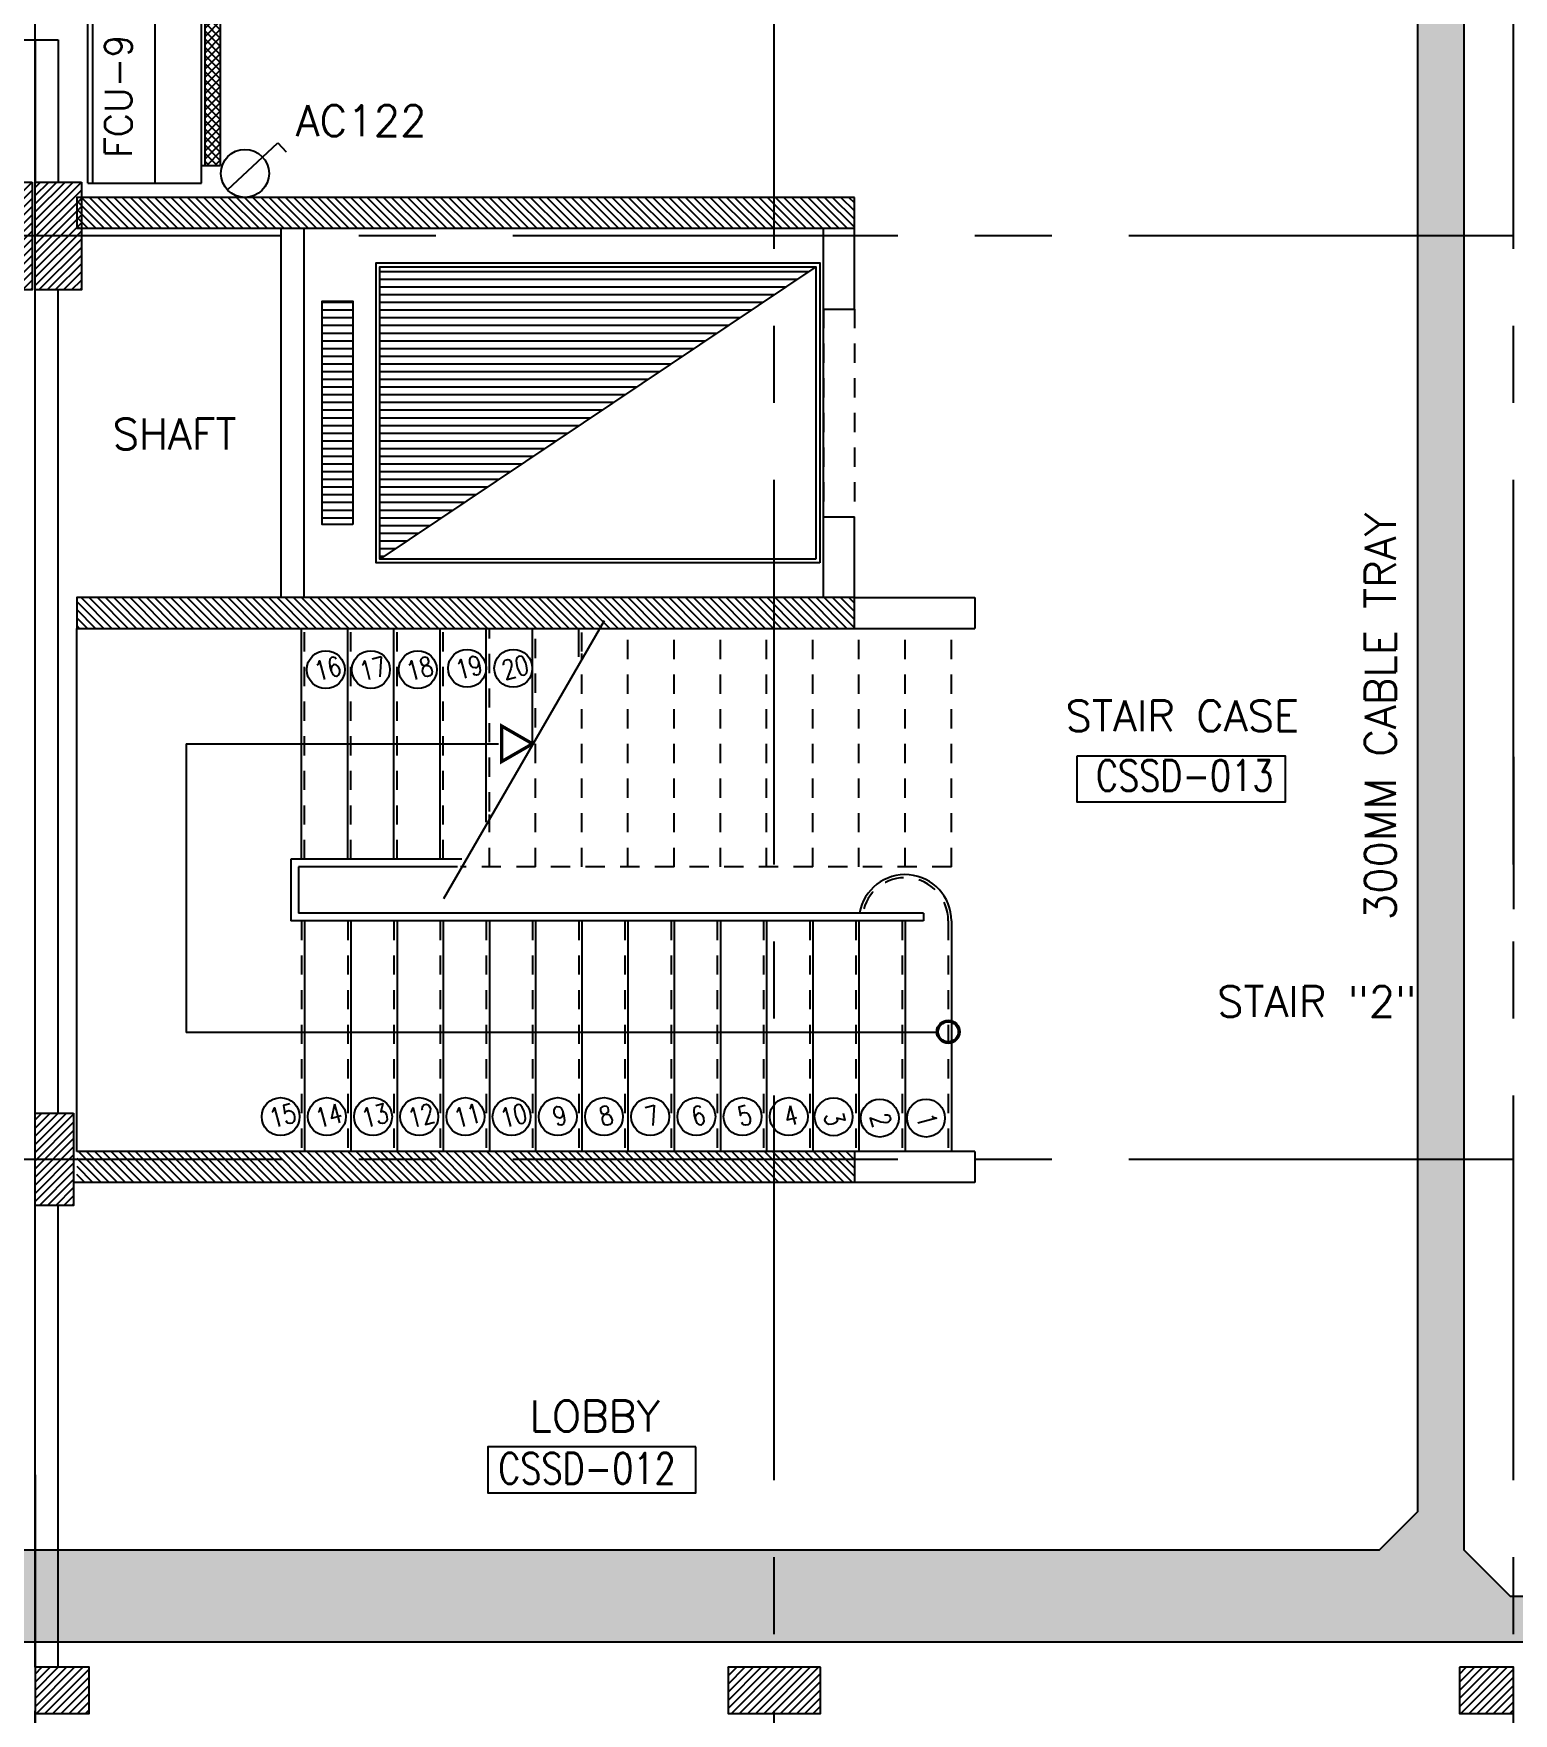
# Model space of a CAD drawing. Extents: x 417866.9 to 417960.2, y 43448 to 43538.2.
# Drawn here: x 417905.91 to 417915.52, y 43494.49 to 43505.41 of the extents above; entities that cross this region are included whole.
import ezdxf
from ezdxf.enums import TextEntityAlignment as Align

# ---------------------------------------------------------------- set-up
doc = ezdxf.new("R2010")
doc.units = 0
doc.header["$MEASUREMENT"] = 0
doc.linetypes.add('CENTERX2', pattern=[4, 2.5, -0.5, 0.5, -0.5])
doc.linetypes.add('HIDDEN2', pattern=[0.1875, 0.125, -0.0625])
doc.layers.get('0').update_dxf_attribs({"color": 11, "linetype": 'CONTINUOUS'})
for name, color, linetype in [('AXES', 11, 'CENTERX2'), ('COL', 11, 'CONTINUOUS'), ('DIM', 11, 'CONTINUOUS'), ('E-SOCKETS', 4, 'CONTINUOUS'), ('E-TRAY', 2, 'CONTINUOUS'), ('EJ', 11, 'CONTINUOUS'), ('FCU', 7, 'CONTINUOUS'), ('HAT', 11, 'CONTINUOUS'), ('HIDDEN', 11, 'HIDDEN2'), ('LIFTS', 11, 'CONTINUOUS'), ('RM-BOX', 11, 'CONTINUOUS'), ('RM-NAME', 11, 'CONTINUOUS'), ('RM-NO', 11, 'CONTINUOUS'), ('SCD', 2, 'CONTINUOUS'), ('STR', 11, 'CONTINUOUS'), ('WALL', 11, 'CONTINUOUS')]:
    doc.layers.add(name, color=color, linetype=linetype)
doc.styles.add('ROMANS', font='ROMANS.shx', dxfattribs={"width": 0.6})

# ---------------------------------------------------------------- blocks, each defined once
blk = doc.blocks.new('C11')
at = {"layer": 'HAT'}
h = blk.add_hatch(dxfattribs=at)
h.set_pattern_fill('ANSI31', color=256, scale=300, style=0)
h.set_pattern_definition([(45, (-383765.23, -62181), (-26.5165043, 26.5165043), [])])
h.paths.add_polyline_path([(-20, 350), (-20, 700), (-320, 700), (-320, 350)])
h.paths.add_polyline_path([(-320, 0), (-20, 0), (-20, 350), (-320, 350)])
h = blk.add_hatch(dxfattribs=at)
h.set_pattern_fill('ANSI31', color=256, scale=300, style=0)
h.set_pattern_definition([(45, (-383445.23, -62181), (-26.5165043, 26.5165043), [])])
h.paths.add_polyline_path([(300, 350), (300, 700), (0, 700), (0, 350)])
h.paths.add_polyline_path([(0, 0), (300, 0), (300, 350), (0, 350)])
at = {"layer": 'COL'}
for points in [[(-20, 700), (-20, 0), (-320, 0), (-320, 700)], [(300, 700), (300, 0), (0, 0), (0, 700)]]:
    blk.add_lwpolyline(points, close=True, dxfattribs=at)
blk = doc.blocks.new('*X134')
at = {"color": 0}
for p, q in [((61359, 45555), (61555, 45751)), ((61359, 45608), (61502, 45751)), ((61359, 45661), (61449, 45751)), ((61359, 45714), (61396, 45751)), ((61408, 45551), (61608, 45751)), ((61461, 45551), (61661, 45751)), ((61514, 45551), (61714, 45751)), ((61567, 45551), (61767, 45751)), ((61620, 45551), (61820, 45751)), ((61673, 45551), (61873, 45751)), ((61726, 45551), (61926, 45751)), ((61779, 45551), (61979, 45751)), ((61832, 45551), (62032, 45751)), ((61885, 45551), (62085, 45751)), ((61938, 45551), (62138, 45751)), ((61991, 45551), (62191, 45751)), ((62044, 45551), (62244, 45751)), ((62097, 45551), (62297, 45751)), ((62150, 45551), (62350, 45751)), ((62203, 45551), (62403, 45751)), ((62256, 45551), (62456, 45751)), ((62309, 45551), (62509, 45751)), ((62362, 45551), (62562, 45751)), ((62415, 45551), (62615, 45751)), ((62469, 45551), (62669, 45751)), ((62522, 45551), (62722, 45751)), ((62575, 45551), (62775, 45751)), ((62628, 45551), (62828, 45751)), ((62681, 45551), (62881, 45751)), ((62734, 45551), (62934, 45751)), ((62787, 45551), (62987, 45751)), ((62840, 45551), (63040, 45751)), ((62893, 45551), (63093, 45751)), ((62946, 45551), (63146, 45751)), ((62999, 45551), (63199, 45751)), ((63052, 45551), (63252, 45751)), ((63105, 45551), (63305, 45751)), ((63158, 45551), (63358, 45751)), ((63211, 45551), (63411, 45751)), ((63264, 45551), (63464, 45751)), ((63317, 45551), (63517, 45751)), ((63370, 45551), (63570, 45751)), ((63423, 45551), (63623, 45751)), ((63476, 45551), (63676, 45751)), ((63529, 45551), (63729, 45751)), ((63582, 45551), (63782, 45751)), ((63635, 45551), (63835, 45751)), ((63688, 45551), (63888, 45751)), ((63741, 45551), (63941, 45751)), ((63794, 45551), (63994, 45751)), ((63847, 45551), (64047, 45751)), ((63900, 45551), (64100, 45751)), ((63953, 45551), (64153, 45751)), ((64006, 45551), (64206, 45751)), ((64060, 45551), (64260, 45751)), ((64113, 45551), (64313, 45751)), ((64166, 45551), (64366, 45751)), ((64219, 45551), (64419, 45751)), ((64272, 45551), (64472, 45751)), ((64325, 45551), (64525, 45751)), ((64378, 45551), (64578, 45751)), ((64431, 45551), (64631, 45751)), ((64484, 45551), (64684, 45751)), ((64537, 45551), (64737, 45751)), ((64590, 45551), (64790, 45751)), ((64643, 45551), (64843, 45751)), ((64696, 45551), (64896, 45751)), ((64749, 45551), (64949, 45751)), ((64802, 45551), (65002, 45751)), ((64855, 45551), (65055, 45751)), ((64908, 45551), (65108, 45751)), ((64961, 45551), (65161, 45751)), ((65014, 45551), (65214, 45751)), ((65067, 45551), (65267, 45751)), ((65120, 45551), (65320, 45751)), ((65173, 45551), (65373, 45751)), ((65226, 45551), (65426, 45751)), ((65279, 45551), (65479, 45751)), ((65332, 45551), (65532, 45751)), ((65385, 45551), (65585, 45751)), ((65438, 45551), (65638, 45751)), ((65491, 45551), (65691, 45751)), ((65544, 45551), (65744, 45751)), ((65597, 45551), (65797, 45751)), ((65651, 45551), (65851, 45751)), ((65704, 45551), (65904, 45751)), ((65757, 45551), (65957, 45751)), ((65810, 45551), (66010, 45751)), ((65863, 45551), (66063, 45751)), ((65916, 45551), (66116, 45751)), ((65969, 45551), (66169, 45751)), ((66022, 45551), (66222, 45751)), ((66075, 45551), (66275, 45751)), ((66128, 45551), (66328, 45751)), ((66181, 45551), (66381, 45751)), ((66234, 45551), (66409, 45726)), ((66287, 45551), (66409, 45673)), ((66340, 45551), (66409, 45620)), ((66393, 45551), (66409, 45567))]:
    blk.add_line(p, q, dxfattribs=at)
blk = doc.blocks.new('*X133')
at = {"color": 0}
for p, q in [((61359, 48207), (61553, 48401)), ((61359, 48260), (61500, 48401)), ((61359, 48313), (61447, 48401)), ((61359, 48366), (61394, 48401)), ((61406, 48201), (61606, 48401)), ((61459, 48201), (61659, 48401)), ((61512, 48201), (61712, 48401)), ((61565, 48201), (61765, 48401)), ((61618, 48201), (61818, 48401)), ((61671, 48201), (61871, 48401)), ((61724, 48201), (61924, 48401)), ((61777, 48201), (61977, 48401)), ((61830, 48201), (62030, 48401)), ((61884, 48201), (62084, 48401)), ((61937, 48201), (62137, 48401)), ((61990, 48201), (62190, 48401)), ((62043, 48201), (62243, 48401)), ((62096, 48201), (62296, 48401)), ((62149, 48201), (62349, 48401)), ((62202, 48201), (62402, 48401)), ((62255, 48201), (62455, 48401)), ((62308, 48201), (62508, 48401)), ((62361, 48201), (62561, 48401)), ((62414, 48201), (62614, 48401)), ((62467, 48201), (62667, 48401)), ((62520, 48201), (62720, 48401)), ((62573, 48201), (62773, 48401)), ((62626, 48201), (62826, 48401)), ((62679, 48201), (62879, 48401)), ((62732, 48201), (62932, 48401)), ((62785, 48201), (62985, 48401)), ((62838, 48201), (63038, 48401)), ((62891, 48201), (63091, 48401)), ((62944, 48201), (63144, 48401)), ((62997, 48201), (63197, 48401)), ((63050, 48201), (63250, 48401)), ((63103, 48201), (63303, 48401)), ((63156, 48201), (63356, 48401)), ((63209, 48201), (63409, 48401)), ((63262, 48201), (63462, 48401)), ((63315, 48201), (63515, 48401)), ((63368, 48201), (63568, 48401)), ((63421, 48201), (63621, 48401)), ((63475, 48201), (63675, 48401)), ((63528, 48201), (63728, 48401)), ((63581, 48201), (63781, 48401)), ((63634, 48201), (63834, 48401)), ((63687, 48201), (63887, 48401)), ((63740, 48201), (63940, 48401)), ((63793, 48201), (63993, 48401)), ((63846, 48201), (64046, 48401)), ((63899, 48201), (64099, 48401)), ((63952, 48201), (64152, 48401)), ((64005, 48201), (64205, 48401)), ((64058, 48201), (64258, 48401)), ((64111, 48201), (64311, 48401)), ((64164, 48201), (64364, 48401)), ((64217, 48201), (64417, 48401)), ((64270, 48201), (64470, 48401)), ((64323, 48201), (64523, 48401)), ((64376, 48201), (64576, 48401)), ((64429, 48201), (64629, 48401)), ((64482, 48201), (64682, 48401)), ((64535, 48201), (64735, 48401)), ((64588, 48201), (64788, 48401)), ((64641, 48201), (64841, 48401)), ((64694, 48201), (64894, 48401)), ((64747, 48201), (64947, 48401)), ((64800, 48201), (65000, 48401)), ((64853, 48201), (65053, 48401)), ((64906, 48201), (65106, 48401)), ((64959, 48201), (65159, 48401)), ((65012, 48201), (65212, 48401)), ((65065, 48201), (65265, 48401)), ((65119, 48201), (65319, 48401)), ((65172, 48201), (65372, 48401)), ((65225, 48201), (65425, 48401)), ((65278, 48201), (65478, 48401)), ((65331, 48201), (65531, 48401)), ((65384, 48201), (65584, 48401)), ((65437, 48201), (65637, 48401)), ((65490, 48201), (65690, 48401)), ((65543, 48201), (65743, 48401)), ((65596, 48201), (65796, 48401)), ((65649, 48201), (65849, 48401)), ((65702, 48201), (65902, 48401)), ((65755, 48201), (65955, 48401)), ((65808, 48201), (66008, 48401)), ((65861, 48201), (66061, 48401)), ((65914, 48201), (66114, 48401)), ((65967, 48201), (66167, 48401)), ((66020, 48201), (66220, 48401)), ((66073, 48201), (66273, 48401)), ((66126, 48201), (66326, 48401)), ((66179, 48201), (66379, 48401)), ((66232, 48201), (66409, 48378)), ((66285, 48201), (66409, 48325)), ((66338, 48201), (66409, 48272)), ((66391, 48201), (66409, 48219))]:
    blk.add_line(p, q, dxfattribs=at)
blk = doc.blocks.new('*X222')
at = {"color": 0}
for p, q in [((-750, 2538), (-672, 2616)), ((-750, 2591), (-725, 2616)), ((-660, 2516), (-750, 2606)), ((-713, 2516), (-750, 2553)), ((-719, 2516), (-619, 2616)), ((-607, 2516), (-707, 2616)), ((-666, 2516), (-566, 2616)), ((-554, 2516), (-654, 2616)), ((-613, 2516), (-513, 2616)), ((-501, 2516), (-601, 2616)), ((-560, 2516), (-460, 2616)), ((-448, 2516), (-548, 2616)), ((-507, 2516), (-407, 2616)), ((-394, 2516), (-494, 2616)), ((-454, 2516), (-354, 2616)), ((-341, 2516), (-441, 2616)), ((-401, 2516), (-301, 2616)), ((-288, 2516), (-388, 2616)), ((-348, 2516), (-248, 2616)), ((-235, 2516), (-335, 2616)), ((-295, 2516), (-195, 2616)), ((-182, 2516), (-282, 2616)), ((-242, 2516), (-142, 2616)), ((-129, 2516), (-229, 2616)), ((-189, 2516), (-89, 2616)), ((-76, 2516), (-176, 2616)), ((-136, 2516), (-36, 2616)), ((-23, 2516), (-123, 2616)), ((-83, 2516), (17, 2616)), ((30, 2516), (-70, 2616)), ((-30, 2516), (70, 2616)), ((83, 2516), (-17, 2616)), ((23, 2516), (123, 2616)), ((136, 2516), (36, 2616)), ((76, 2516), (176, 2616)), ((189, 2516), (89, 2616)), ((129, 2516), (215, 2601)), ((215, 2543), (142, 2616)), ((182, 2516), (215, 2548)), ((215, 2596), (195, 2616))]:
    blk.add_line(p, q, dxfattribs=at)
blk = doc.blocks.new('WAP16')
at = {"color": 6}
for p, q in [((-597, 0), (-597, -737)), ((-597, 0), (597, 0)), ((597, 0), (597, -737)), ((-597, -437), (597, -437)), ((-597, -737), (597, -737))]:
    blk.add_line(p, q, dxfattribs=at)
at = {"color": 2}
for p, q in [((-597, -32), (597, -32)), ((597, -437), (835, -437)), ((835, -437), (835, -737)), ((-482, -737), (-482, -862)), ((-482, -762), (482, -762)), ((482, -737), (482, -862)), ((597, -737), (835, -737)), ((-482, -862), (482, -862))]:
    blk.add_line(p, q, dxfattribs=at)
at = {"color": 7}
blk.add_line((597, -562), (670, -562), dxfattribs=at)
at = {"color": 2}
blk.add_blockref('*X222', (268, -3378), dxfattribs=at)

msp = doc.modelspace()

# ---------------------------------------------------------------- hatches: boundary and pattern name
at = {"layer": 'HAT'}
h = msp.add_hatch(dxfattribs=at)
h.set_pattern_fill('ANGLE', color=256, style=0)
h.set_pattern_definition([(0, (0, 0), (0, 0.275), [0.2, -0.075]), (90, (0, 0), (-0.275, 2e-17), [0.2, -0.075])])
h.paths.add_polyline_path([(417922.3278, 43507.1193), (417915.3957, 43507.1193), (417915.1957, 43506.9193), (417915.1957, 43495.5569), (417915.4957, 43495.2569), (417920.9414, 43495.2569), (417920.9414, 43494.9569), (417905.0201, 43494.9569), (417904.7716, 43494.7083), (417904.7716, 43493.9249), (417904.1716, 43493.3249), (417898.5287, 43493.3249), (417898.5287, 43493.9249), (417903.923, 43493.9249), (417904.1716, 43494.1734), (417904.1716, 43494.9569), (417904.7716, 43495.5569), (417914.6471, 43495.5569), (417914.8957, 43495.8054), (417914.8957, 43507.0436), (417915.2714, 43507.4193), (417922.3278, 43507.4193)])
h = msp.add_hatch(dxfattribs=at)
h.set_pattern_fill('ANSI31', color=256, scale=0.3, style=0)
h.set_pattern_definition([(45, (417522.421385, 43455.963322), (-0.0265165043, 0.0265165043), [])])
h.paths.add_polyline_path([(417906.1666, 43498.3943), (417905.9166, 43498.3943), (417905.9166, 43498.0943), (417906.1666, 43498.0943)])
h.paths.add_polyline_path([(417906.1666, 43498.0943), (417905.9166, 43498.0943), (417905.9166, 43497.7943), (417906.1666, 43497.7943)])
h = msp.add_hatch(dxfattribs=at)
h.set_pattern_fill('ANSI31', color=256, scale=0.3, style=0)
h.set_pattern_definition([(135, (418670.847433, 43455.963322), (0.0265165043, 0.0265165043), [])])
h.paths.add_polyline_path([(417910.9866, 43498.1443), (417911.2366, 43498.1443), (417911.2366, 43498.0943), (417910.9866, 43498.0943)])
h.paths.add_polyline_path([(417910.9866, 43498.0943), (417911.2366, 43498.0943), (417911.2366, 43497.9443), (417910.9866, 43497.9443)])
h.paths.add_polyline_path([(417909.7866, 43498.0943), (417910.9866, 43498.0943), (417910.9866, 43497.9443), (417909.7866, 43497.9443)])
h.paths.add_polyline_path([(417909.7866, 43498.1443), (417910.9866, 43498.1443), (417910.9866, 43498.0943), (417909.7866, 43498.0943)])
h.paths.add_polyline_path([(417908.5866, 43498.0943), (417909.7866, 43498.0943), (417909.7866, 43497.9443), (417908.5866, 43497.9443)])
h.paths.add_polyline_path([(417908.5866, 43498.1443), (417909.7866, 43498.1443), (417909.7866, 43498.0943), (417908.5866, 43498.0943)])
h.paths.add_polyline_path([(417907.3866, 43498.0943), (417908.5866, 43498.0943), (417908.5866, 43497.9443), (417907.3866, 43497.9443)])
h.paths.add_polyline_path([(417907.3866, 43498.1443), (417908.5866, 43498.1443), (417908.5866, 43498.0943), (417907.3866, 43498.0943)])
h.paths.add_polyline_path([(417906.1866, 43498.1443), (417907.3866, 43498.1443), (417907.3866, 43498.0943), (417906.1866, 43498.0943)])
h.paths.add_polyline_path([(417906.1866, 43498.0943), (417907.3866, 43498.0943), (417907.3866, 43497.9443), (417906.1866, 43497.9443)])
h = msp.add_hatch(dxfattribs=at)
h.set_pattern_fill('ANSI31', color=256, scale=0.3, style=0)
h.set_pattern_definition([(45, (417522.521385, 43455.963322), (-0.0265165043, 0.0265165043), [])])
h.paths.add_polyline_path([(417905.9166, 43494.4943), (417906.2666, 43494.4943), (417906.2666, 43494.7943), (417905.9166, 43494.7943)])
h = msp.add_hatch(dxfattribs=at)
h.set_pattern_fill('ANSI31', color=256, scale=0.3, style=0)
h.set_pattern_definition([(45, (417552.171385, 43455.963322), (-0.0265165043, 0.0265165043), [])])
h.paths.add_polyline_path([(417910.7166, 43494.4943), (417910.7166, 43494.7943), (417910.4166, 43494.7943), (417910.4166, 43494.4943)])
h.paths.add_polyline_path([(417911.0166, 43494.4943), (417911.0166, 43494.7943), (417910.7166, 43494.7943), (417910.7166, 43494.4943)])
h = msp.add_hatch(dxfattribs=at)
h.set_pattern_fill('ANSI31', color=256, scale=0.3, style=0)
h.set_pattern_definition([(45, (417531.771385, 43455.963322), (-0.0265165043, 0.0265165043), [])])
h.paths.add_polyline_path([(417915.1666, 43494.4943), (417915.5166, 43494.4943), (417915.5166, 43494.7943), (417915.1666, 43494.7943)])
at = {"layer": 'LIFTS'}
h = msp.add_hatch(dxfattribs=at)
h.set_pattern_fill('_U', color=8, scale=0.05, style=0, pattern_type=0)
h.set_pattern_definition([(180, (418343.272364, 43455.96332), (0, 0.05), [])])
h.paths.add_polyline_path([(417910.9866, 43503.8943), (417908.1555, 43501.9943), (417908.1555, 43503.8943)])
h.paths.add_polyline_path([(417907.9805, 43503.6693), (417907.9805, 43502.2193), (417907.7805, 43502.2193), (417907.7805, 43503.6693)])

# ---------------------------------------------------------------- linework, layer by layer
at = {"layer": 'AXES'}
for p, q in [((417910.7166, 43460.01), (417910.7166, 43537.5491)), ((417905.9166, 43460.01), (417905.9166, 43537.1991)), ((417915.5166, 43460.01), (417915.5166, 43537.1991)), ((417959.5194, 43504.0943), (417889.6966, 43504.0943)), ((417959.5194, 43498.0943), (417889.6966, 43498.0943))]:
    msp.add_line(p, q, dxfattribs=at)
at = {"layer": 'COL'}
for points in [[(417911.2366, 43504.3443), (417906.1866, 43504.3443), (417906.1866, 43504.1443), (417911.2366, 43504.1443)], [(417911.2366, 43501.7443), (417906.1866, 43501.7443), (417906.1866, 43501.5443), (417911.2366, 43501.5443)], [(417906.1666, 43498.3943), (417906.1666, 43497.7943), (417905.9166, 43497.7943), (417905.9166, 43498.3943)], [(417905.9166, 43494.7943), (417905.9166, 43494.4943), (417906.2666, 43494.4943), (417906.2666, 43494.7943)], [(417911.0166, 43494.7943), (417910.4166, 43494.7943), (417910.4166, 43494.4943), (417911.0166, 43494.4943)], [(417915.1666, 43494.7943), (417915.1666, 43494.4943), (417915.5166, 43494.4943), (417915.5166, 43494.7943)]]:
    msp.add_lwpolyline(points, close=True, dxfattribs=at)
at = {"layer": 'DIM'}
for p, q in [((417911.2366, 43501.6017), (417911.2366, 43501.937)), ((417911.2366, 43498.1443), (417911.2366, 43497.9443))]:
    msp.add_line(p, q, dxfattribs=at)
at = {"layer": 'E-SOCKETS'}
for p, q in [((417907.1647, 43504.3941), (417907.4926, 43504.6993)), ((417907.4926, 43504.6993), (417907.5471, 43504.6408))]:
    msp.add_line(p, q, dxfattribs=at)
msp.add_circle((417907.2791, 43504.5006), 0.1562, dxfattribs=at)
at = {"layer": 'E-TRAY', "color": 4}
msp.add_lwpolyline([(417922.3278, 43507.1193), (417915.3957, 43507.1193), (417915.1957, 43506.9193), (417915.1957, 43495.5569), (417915.4957, 43495.2569), (417920.9414, 43495.2569), (417920.9414, 43494.9569), (417905.0201, 43494.9569), (417904.7716, 43494.7083), (417904.7716, 43493.9249), (417904.1716, 43493.3249), (417898.5287, 43493.3249), (417898.5287, 43493.9249), (417903.923, 43493.9249), (417904.1716, 43494.1734), (417904.1716, 43494.9569), (417904.7716, 43495.5569), (417914.6471, 43495.5569), (417914.8957, 43495.8054), (417914.8957, 43507.0436), (417915.2714, 43507.4193), (417922.3278, 43507.4193), (417922.3278, 43507.1193)], dxfattribs=at)
at = {"layer": 'HIDDEN'}
for p, q in [((417911.0366, 43503.6193), (417911.0366, 43502.2693)), ((417911.2366, 43503.6193), (417911.2366, 43502.2693)), ((417915.5166, 43500.7088), (417915.5166, 43500.7088))]:
    msp.add_line(p, q, dxfattribs=at)
at = {"layer": 'LIFTS'}
for p, q in [((417910.9866, 43503.8943), (417908.1555, 43501.9943)), ((417911.0366, 43502.2693), (417911.0366, 43503.6193))]:
    msp.add_line(p, q, dxfattribs=at)
for points in [[(417911.0116, 43501.9693), (417908.1305, 43501.9693), (417908.1305, 43503.9193), (417911.0116, 43503.9193)], [(417910.9866, 43501.9943), (417908.1555, 43501.9943), (417908.1555, 43503.8943), (417910.9866, 43503.8943)], [(417907.9805, 43502.2193), (417907.7805, 43502.2193), (417907.7805, 43503.6693), (417907.9805, 43503.6693)]]:
    msp.add_lwpolyline(points, close=True, dxfattribs=at)
at = {"layer": 'RM-BOX'}
for points in [[(417912.6842, 43500.7161), (417914.034, 43500.7161), (417914.034, 43500.4161), (417912.6842, 43500.4161)], [(417910.2069, 43496.2264), (417908.8571, 43496.2264), (417908.8571, 43495.9264), (417910.2069, 43495.9264)]]:
    msp.add_lwpolyline(points, close=True, dxfattribs=at)
at = {"layer": 'STR'}
for p, q in [((417907.6466, 43500.0443), (417907.6466, 43501.5443)), ((417907.9466, 43500.0443), (417907.9466, 43501.5443)), ((417908.2466, 43500.0443), (417908.2466, 43501.5443)), ((417908.5466, 43500.0443), (417908.5466, 43501.5443)), ((417909.6111, 43501.5938), (417908.5678, 43499.7867)), ((417908.8466, 43500.285), (417908.8466, 43501.5443)), ((417909.1466, 43500.7943), (417909.1466, 43501.5443)), ((417909.4466, 43501.3589), (417909.4466, 43501.5443)), ((417906.8966, 43500.7943), (417908.9266, 43500.7943)), ((417906.8966, 43500.7943), (417906.8966, 43498.9193)), ((417908.6877, 43500.0443), (417907.5766, 43500.0443)), ((417907.5766, 43500.0443), (417907.5766, 43499.6443)), ((417908.6588, 43499.9943), (417907.6266, 43499.9943)), ((417907.6266, 43499.9943), (417907.6266, 43499.6943)), ((417911.6866, 43499.6943), (417907.6266, 43499.6943)), ((417911.6866, 43499.6943), (417911.6866, 43499.6443)), ((417911.6866, 43499.6443), (417907.5766, 43499.6443)), ((417907.6666, 43499.6443), (417907.6666, 43498.1443)), ((417907.9666, 43499.6443), (417907.9666, 43498.1443)), ((417908.2666, 43499.6443), (417908.2666, 43498.1443)), ((417908.5666, 43499.6443), (417908.5666, 43498.1443)), ((417908.8666, 43499.6443), (417908.8666, 43498.1443)), ((417909.1666, 43499.6443), (417909.1666, 43498.1443)), ((417909.4666, 43499.6443), (417909.4666, 43498.1443)), ((417909.7666, 43499.6443), (417909.7666, 43498.1443)), ((417910.0666, 43499.6443), (417910.0666, 43498.1443)), ((417910.3666, 43499.6443), (417910.3666, 43498.1443)), ((417910.6666, 43499.6443), (417910.6666, 43498.1443)), ((417910.9666, 43499.6443), (417910.9666, 43498.1443)), ((417911.2666, 43499.6443), (417911.2666, 43498.1443)), ((417911.5666, 43499.6443), (417911.5666, 43498.1443)), ((417911.8666, 43499.6443), (417911.8666, 43498.1443)), ((417911.7717, 43498.9193), (417906.8966, 43498.9193))]:
    msp.add_line(p, q, dxfattribs=at)
at = {"layer": 'STR', "linetype": 'HIDDEN2'}
for p, q in [((417907.6666, 43500.0443), (417907.6666, 43501.5443)), ((417907.9666, 43500.0443), (417907.9666, 43501.5443)), ((417908.2666, 43500.0443), (417908.2666, 43501.5443)), ((417908.5666, 43500.0443), (417908.5666, 43501.5443)), ((417908.8666, 43500.3543), (417908.8666, 43501.5443)), ((417909.1666, 43500.9003), (417909.1666, 43501.5443)), ((417909.4666, 43501.3935), (417909.4666, 43501.5443)), ((417909.7666, 43499.9943), (417909.7666, 43501.5443)), ((417910.0666, 43499.9943), (417910.0666, 43501.5443)), ((417910.3666, 43499.9943), (417910.3666, 43501.5443)), ((417910.6666, 43499.9943), (417910.6666, 43501.5443)), ((417910.9666, 43499.9943), (417910.9666, 43501.5443)), ((417911.2666, 43499.9943), (417911.2666, 43501.5443)), ((417911.5666, 43499.9943), (417911.5666, 43501.5443)), ((417911.8666, 43499.9943), (417911.8666, 43501.5443)), ((417909.4666, 43499.9943), (417909.4666, 43501.3817)), ((417909.1666, 43499.9943), (417909.1666, 43500.8662)), ((417908.8666, 43499.9943), (417908.8666, 43500.3351)), ((417911.8666, 43499.9943), (417908.6788, 43499.9943)), ((417907.6466, 43499.6443), (417907.6466, 43498.1443)), ((417907.9466, 43499.6443), (417907.9466, 43498.1443)), ((417908.2466, 43499.6443), (417908.2466, 43498.1443)), ((417908.5466, 43499.6443), (417908.5466, 43498.1443)), ((417908.8466, 43499.6443), (417908.8466, 43498.1443)), ((417909.1466, 43499.6443), (417909.1466, 43498.1443)), ((417909.4466, 43499.6443), (417909.4466, 43498.1443)), ((417909.7466, 43499.6443), (417909.7466, 43498.1443)), ((417910.0466, 43499.6443), (417910.0466, 43498.1443)), ((417910.3466, 43499.6443), (417910.3466, 43498.1443)), ((417910.6466, 43499.6443), (417910.6466, 43498.1443)), ((417910.9466, 43499.6443), (417910.9466, 43498.1443)), ((417911.2466, 43499.6443), (417911.2466, 43498.1443)), ((417911.5466, 43499.6443), (417911.5466, 43498.1443)), ((417911.8466, 43499.6443), (417911.8466, 43498.1443))]:
    msp.add_line(p, q, dxfattribs=at)
at = {"layer": 'STR', "const_width": 0.0215}
msp.add_lwpolyline([(417908.9466, 43500.6789), (417908.9466, 43500.9098), (417909.1466, 43500.7943)], close=True, dxfattribs=at)
at = {"layer": 'STR', "color": 11}
for centre in [(417908.7217, 43501.2849), (417909.0217, 43501.2849), (417907.804, 43501.2761), (417908.097, 43501.2761), (417908.4016, 43501.2761), (417907.511, 43498.3719), (417907.811, 43498.3719), (417908.111, 43498.3719), (417908.411, 43498.3719), (417908.711, 43498.3719), (417909.011, 43498.3719), (417909.311, 43498.3719), (417909.611, 43498.3719), (417909.911, 43498.3719), (417910.211, 43498.3719), (417910.511, 43498.3719), (417910.811, 43498.3719), (417911.102, 43498.3709), (417911.402, 43498.3624), (417911.702, 43498.3624)]:
    msp.add_circle(centre, 0.1232, dxfattribs=at)
at = {"layer": 'STR'}
for radius in [0.075, 0.065]:
    msp.add_circle((417911.8466, 43498.9231), radius, dxfattribs=at)
msp.add_arc((417911.5666, 43499.6443), 0.3, 0, 170.40593, dxfattribs=at)
at = {"layer": 'STR', "linetype": 'HIDDEN2'}
msp.add_arc((417911.5666, 43499.6443), 0.28, 0, 170.40593, dxfattribs=at)
at = {"layer": 'WALL'}
for p, q in [((417892.7716, 43505.3693), (417906.0666, 43505.3693)), ((417905.9166, 43505.3693), (417905.9166, 43504.4443)), ((417906.0666, 43505.3693), (417906.0666, 43504.4443)), ((417907.5116, 43504.1443), (417907.5116, 43501.7443)), ((417907.6616, 43504.1443), (417907.6616, 43501.7443)), ((417911.0366, 43503.6193), (417911.0366, 43504.1443)), ((417911.2366, 43503.6193), (417911.2366, 43504.1443)), ((417905.9166, 43498.3943), (417905.9166, 43503.7443)), ((417906.0666, 43498.3943), (417906.0666, 43503.7443)), ((417911.0366, 43503.6193), (417911.2366, 43503.6193)), ((417911.0366, 43502.2693), (417911.2366, 43502.2693)), ((417911.0366, 43501.7443), (417911.0366, 43502.2693)), ((417911.2366, 43501.7443), (417911.2366, 43502.2693)), ((417911.2366, 43501.7443), (417912.0201, 43501.7443)), ((417912.0201, 43501.7443), (417912.0201, 43501.5443)), ((417906.1866, 43498.1443), (417906.1866, 43501.5443)), ((417911.2366, 43501.5443), (417912.0201, 43501.5443)), ((417915.5166, 43500.7088), (417915.5166, 43499.7193)), ((417906.0666, 43498.3943), (417906.0666, 43500.1943)), ((417912.0201, 43498.1443), (417906.1866, 43498.1443)), ((417912.0201, 43498.1443), (417912.0201, 43497.9443)), ((417912.0201, 43497.9443), (417906.1666, 43497.9443)), ((417905.9166, 43494.7943), (417905.9166, 43497.7943)), ((417905.9166, 43494.7943), (417905.9166, 43497.7943)), ((417906.0666, 43494.7943), (417906.0666, 43497.7943)), ((417905.9166, 43496.0443), (417905.9166, 43488.7243))]:
    msp.add_line(p, q, dxfattribs=at)

# ---------------------------------------------------------------- block references
at = {"layer": 'EJ', "color": 2, "linetype": 'ByBlock', "xscale": 0.001000000047497451, "yscale": 0.0009999999892897904, "zscale": 0.001}
msp.add_blockref('C11', (417905.9166, 43503.7443), dxfattribs=at)
at = {"layer": 'FCU', "xscale": 0.001000002026557922, "yscale": 0.001000002026557922, "zscale": 0.001, "rotation": 90}
msp.add_blockref('WAP16', (417906.259, 43505.0339), dxfattribs=at)
at = {"layer": 'HAT', "xscale": -0.001000000047497451, "yscale": 0.0009999999892897904, "zscale": 0.001}
for name, p in [('*X133', (417972.5958, 43455.9433)), ('*X134', (417972.5958, 43455.9933))]:
    msp.add_blockref(name, p, dxfattribs=at)

# ---------------------------------------------------------------- texts
at = {"layer": 'E-SOCKETS', "style": 'ROMANS'}
msp.add_text('AC122', height=0.2, dxfattribs=at).set_placement((417907.6094, 43504.743))
at = {"layer": 'E-TRAY', "color": 4, "style": 'ROMANS'}
msp.add_text('300MM CABLE TRAY', height=0.2, rotation=90, dxfattribs=at).set_placement((417914.7522, 43499.6476))
at = {"layer": 'RM-NAME', "style": 'ROMANS'}
for s, p in [('SHAFT', (417906.8222, 43502.8075)), ('STAIR CASE', (417913.3666, 43500.9763)), ('STAIR "2"', (417914.2394, 43499.1201))]:
    msp.add_text(s, height=0.2, dxfattribs=at).set_placement(p, align=Align.MIDDLE)
msp.add_attdef('LOBBY', text='', height=0.2, dxfattribs=at).set_placement((417909.5515, 43496.4264), align=Align.MIDDLE)
at = {"layer": 'RM-NO', "style": 'ROMANS', "width": 0.8}
for tag, text, p in [('CSSD-013', '', (417913.3814, 43500.5884)), ('CSSD-012', 'H0-A00', (417909.4996, 43496.0867))]:
    msp.add_attdef(tag, text=text, height=0.2, dxfattribs=at).set_placement(p, align=Align.MIDDLE)
at = {"layer": 'SCD', "style": 'ROMANS', "width": 1}
msp.add_text('FCU-9', height=0.175, rotation=90, dxfattribs=at).set_placement((417906.457, 43505.0022), align=Align.MIDDLE)
at = {"layer": 'STR', "color": 9, "style": 'ROMANS', "width": 0.8}
for s, rotation, p in [('16', 15, (417907.8169, 43501.2826)), ('17', 15, (417908.11, 43501.2826)), ('18', 15, (417908.4145, 43501.2826)), ('19', 15, (417908.7346, 43501.2913)), ('20', 15, (417909.0346, 43501.2913)), ('15', 15, (417907.5239, 43498.3783)), ('14', 15, (417907.8239, 43498.3783)), ('13', 15, (417908.1239, 43498.3783)), ('12', 15, (417908.4239, 43498.3783)), ('11', 15, (417908.7239, 43498.3783)), ('10', 15, (417909.0239, 43498.3783)), ('9', 15, (417909.3239, 43498.3783)), ('8', 15, (417909.6239, 43498.3783)), ('7', 15, (417909.9239, 43498.3783)), ('6', 15, (417910.2239, 43498.3783)), ('5', 15, (417910.5239, 43498.3783)), ('4', 15, (417910.8239, 43498.3783)), ('3', 285, (417911.1085, 43498.358)), ('2', 285, (417911.4085, 43498.3495)), ('1', 285, (417911.7085, 43498.3495))]:
    msp.add_text(s, height=0.125, rotation=rotation, dxfattribs=at).set_placement(p, align=Align.MIDDLE)

doc.saveas('drawing.dxf')
